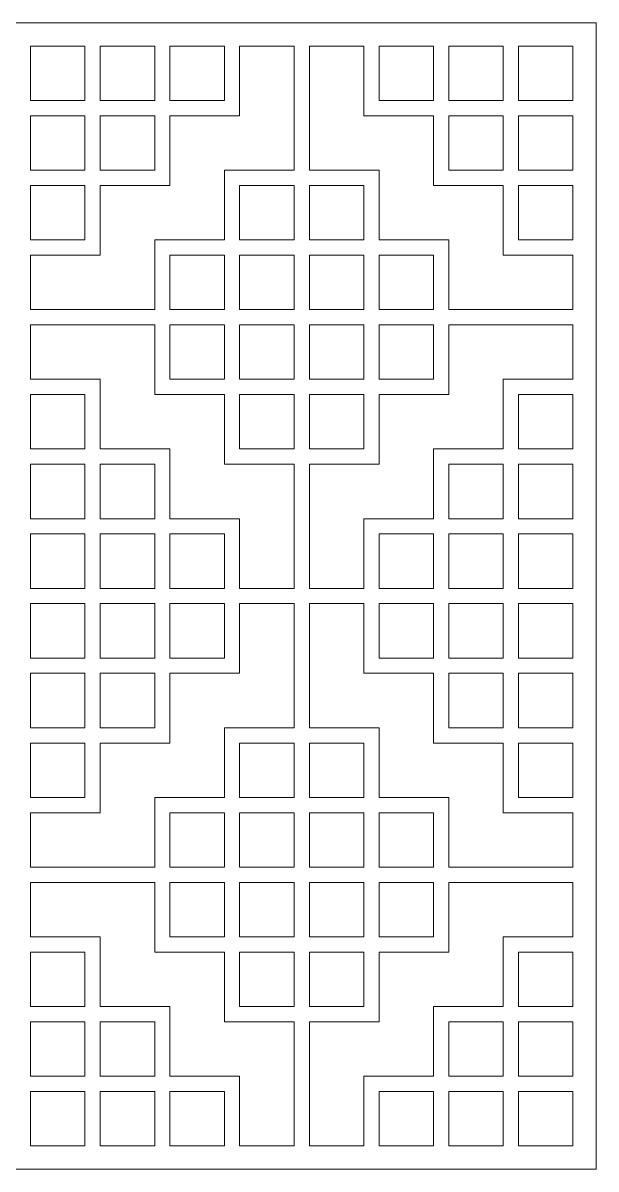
# Model space of a CAD drawing. Header units: centimetres. Extents: x -9.7 to 8.7, y -8.1 to 10.3.
# Drawn here: x -0.48 to 8.69, y -8.1 to 10.25 of the extents above; entities that cross this region are included whole.
import ezdxf

# ---------------------------------------------------------------- set-up
doc = ezdxf.new("R2010")
doc.units = ezdxf.units.CM
doc.header["$MEASUREMENT"] = 0
doc.layers.add('layer 1', color=7, linetype='Continuous')

msp = doc.modelspace()

# ---------------------------------------------------------------- linework, layer by layer
at = {"layer": 'layer 1', "color": 242, "lineweight": 9}
for points, knots in [([(-9.662, 10.25492), (-9.662, 10.25492), (8.69384, 10.25492), (8.69384, 10.25492), (8.69384, 10.25492), (8.69384, 10.25492), (8.69384, -8.10092), (8.69384, -8.10092), (8.69384, -8.10092), (8.69384, -8.10092), (-9.662, -8.10092), (-9.662, -8.10092), (-9.662, -8.10092), (-9.662, -8.10092), (-9.662, 10.25492), (-9.662, 10.25492)], [0, 0, 0, 0, 0.2, 0.2, 0.2, 0.2, 0.4, 0.4, 0.4, 0.4, 0.6, 0.6, 0.6, 0.6, 1, 1, 1, 1]), ([(2.98628, 9.88284), (2.98628, 9.88284), (2.98628, 8.76683), (2.98628, 8.76683), (2.98628, 8.76683), (2.98628, 8.76683), (1.87026, 8.76683), (1.87026, 8.76683), (1.87026, 8.76683), (1.87026, 8.76683), (1.87026, 7.65081), (1.87026, 7.65081), (1.87026, 7.65081), (1.87026, 7.65081), (0.75424, 7.65081), (0.75424, 7.65081), (0.75424, 7.65081), (0.75424, 7.65081), (0.75424, 6.53479), (0.75424, 6.53479), (0.75424, 6.53479), (0.75424, 6.53479), (-0.36178, 6.53479), (-0.36178, 6.53479), (-0.36178, 6.53479), (-0.36178, 6.53479), (-0.36178, 5.66337), (-0.36178, 5.66337), (-0.36178, 5.66337), (0.3007, 5.66337), (0.96318, 5.66337), (1.62565, 5.66337), (1.62565, 5.66337), (1.62565, 5.66337), (1.62565, 6.77939), (1.62565, 6.77939), (1.62565, 6.77939), (1.62565, 6.77939), (2.74167, 6.77939), (2.74167, 6.77939), (2.74167, 6.77939), (2.74167, 6.77939), (2.74167, 7.89542), (2.74167, 7.89542), (2.74167, 7.89542), (2.74167, 7.89542), (3.85769, 7.89542), (3.85769, 7.89542), (3.85769, 7.89542), (3.85769, 7.89542), (3.85769, 9.88284), (3.85769, 9.88284), (3.85769, 9.88284), (3.85769, 9.88284), (2.98628, 9.88284), (2.98628, 9.88284)], [0, 0, 0, 0, 0.06666667, 0.06666667, 0.06666667, 0.06666667, 0.13333333, 0.13333333, 0.13333333, 0.13333333, 0.2, 0.2, 0.2, 0.2, 0.26666667, 0.26666667, 0.26666667, 0.26666667, 0.33333333, 0.33333333, 0.33333333, 0.33333333, 0.4, 0.4, 0.4, 0.4, 0.46666667, 0.46666667, 0.46666667, 0.46666667, 0.53333333, 0.53333333, 0.53333333, 0.53333333, 0.6, 0.6, 0.6, 0.6, 0.66666667, 0.66666667, 0.66666667, 0.66666667, 0.73333333, 0.73333333, 0.73333333, 0.73333333, 0.8, 0.8, 0.8, 0.8, 0.86666667, 0.86666667, 0.86666667, 0.86666667, 1, 1, 1, 1]), ([(-0.36178, 9.01144), (-0.36178, 9.01144), (0.50964, 9.01144), (0.50964, 9.01144), (0.50964, 9.01144), (0.50964, 9.01144), (0.50964, 9.88284), (0.50964, 9.88284), (0.50964, 9.88284), (0.50964, 9.88284), (-0.36178, 9.88284), (-0.36178, 9.88284), (-0.36178, 9.88284), (-0.36178, 9.88284), (-0.36178, 9.01144), (-0.36178, 9.01144)], [0, 0, 0, 0, 0.2, 0.2, 0.2, 0.2, 0.4, 0.4, 0.4, 0.4, 0.6, 0.6, 0.6, 0.6, 1, 1, 1, 1]), ([(0.75424, 9.88284), (0.75424, 9.88284), (0.75424, 9.01144), (0.75424, 9.01144), (0.75424, 9.01144), (0.75424, 9.01144), (1.62565, 9.01144), (1.62565, 9.01144), (1.62565, 9.01144), (1.62565, 9.01144), (1.62565, 9.88284), (1.62565, 9.88284), (1.62565, 9.88284), (1.62565, 9.88284), (0.75424, 9.88284), (0.75424, 9.88284)], [0, 0, 0, 0, 0.2, 0.2, 0.2, 0.2, 0.4, 0.4, 0.4, 0.4, 0.6, 0.6, 0.6, 0.6, 1, 1, 1, 1]), ([(1.87026, 9.88284), (1.87026, 9.88284), (1.87026, 9.01144), (1.87026, 9.01144), (1.87026, 9.01144), (1.87026, 9.01144), (2.74167, 9.01144), (2.74167, 9.01144), (2.74167, 9.01144), (2.74167, 9.01144), (2.74167, 9.88284), (2.74167, 9.88284), (2.74167, 9.88284), (2.74167, 9.88284), (1.87026, 9.88284), (1.87026, 9.88284)], [0, 0, 0, 0, 0.2, 0.2, 0.2, 0.2, 0.4, 0.4, 0.4, 0.4, 0.6, 0.6, 0.6, 0.6, 1, 1, 1, 1]), ([(4.9737, 9.88284), (4.9737, 9.88284), (4.9737, 8.76683), (4.9737, 8.76683), (4.9737, 8.76683), (4.9737, 8.76683), (6.08972, 8.76683), (6.08972, 8.76683), (6.08972, 8.76683), (6.08972, 8.76683), (6.08972, 7.65081), (6.08972, 7.65081), (6.08972, 7.65081), (6.08972, 7.65081), (7.20574, 7.65081), (7.20574, 7.65081), (7.20574, 7.65081), (7.20574, 7.65081), (7.20574, 6.53479), (7.20574, 6.53479), (7.20574, 6.53479), (7.20574, 6.53479), (8.32176, 6.53479), (8.32176, 6.53479), (8.32176, 6.53479), (8.32176, 6.53479), (8.32176, 5.66337), (8.32176, 5.66337), (8.32176, 5.66337), (7.65928, 5.66337), (6.9968, 5.66337), (6.33433, 5.66337), (6.33433, 5.66337), (6.33433, 5.66337), (6.33433, 6.77939), (6.33433, 6.77939), (6.33433, 6.77939), (6.33433, 6.77939), (5.21831, 6.77939), (5.21831, 6.77939), (5.21831, 6.77939), (5.21831, 6.77939), (5.21831, 7.89542), (5.21831, 7.89542), (5.21831, 7.89542), (5.21831, 7.89542), (4.10229, 7.89542), (4.10229, 7.89542), (4.10229, 7.89542), (4.10229, 7.89542), (4.10229, 9.88284), (4.10229, 9.88284), (4.10229, 9.88284), (4.10229, 9.88284), (4.9737, 9.88284), (4.9737, 9.88284)], [0, 0, 0, 0, 0.06666667, 0.06666667, 0.06666667, 0.06666667, 0.13333333, 0.13333333, 0.13333333, 0.13333333, 0.2, 0.2, 0.2, 0.2, 0.26666667, 0.26666667, 0.26666667, 0.26666667, 0.33333333, 0.33333333, 0.33333333, 0.33333333, 0.4, 0.4, 0.4, 0.4, 0.46666667, 0.46666667, 0.46666667, 0.46666667, 0.53333333, 0.53333333, 0.53333333, 0.53333333, 0.6, 0.6, 0.6, 0.6, 0.66666667, 0.66666667, 0.66666667, 0.66666667, 0.73333333, 0.73333333, 0.73333333, 0.73333333, 0.8, 0.8, 0.8, 0.8, 0.86666667, 0.86666667, 0.86666667, 0.86666667, 1, 1, 1, 1]), ([(6.08972, 9.88284), (6.08972, 9.88284), (6.08972, 9.01144), (6.08972, 9.01144), (6.08972, 9.01144), (6.08972, 9.01144), (5.21831, 9.01144), (5.21831, 9.01144), (5.21831, 9.01144), (5.21831, 9.01144), (5.21831, 9.88284), (5.21831, 9.88284), (5.21831, 9.88284), (5.21831, 9.88284), (6.08972, 9.88284), (6.08972, 9.88284)], [0, 0, 0, 0, 0.2, 0.2, 0.2, 0.2, 0.4, 0.4, 0.4, 0.4, 0.6, 0.6, 0.6, 0.6, 1, 1, 1, 1]), ([(7.20574, 9.88284), (7.20574, 9.88284), (7.20574, 9.01144), (7.20574, 9.01144), (7.20574, 9.01144), (7.20574, 9.01144), (6.33433, 9.01144), (6.33433, 9.01144), (6.33433, 9.01144), (6.33433, 9.01144), (6.33433, 9.88284), (6.33433, 9.88284), (6.33433, 9.88284), (6.33433, 9.88284), (7.20574, 9.88284), (7.20574, 9.88284)], [0, 0, 0, 0, 0.2, 0.2, 0.2, 0.2, 0.4, 0.4, 0.4, 0.4, 0.6, 0.6, 0.6, 0.6, 1, 1, 1, 1]), ([(8.32176, 9.01144), (8.32176, 9.01144), (7.45035, 9.01144), (7.45035, 9.01144), (7.45035, 9.01144), (7.45035, 9.01144), (7.45035, 9.88284), (7.45035, 9.88284), (7.45035, 9.88284), (7.45035, 9.88284), (8.32176, 9.88284), (8.32176, 9.88284), (8.32176, 9.88284), (8.32176, 9.88284), (8.32176, 9.01144), (8.32176, 9.01144)], [0, 0, 0, 0, 0.2, 0.2, 0.2, 0.2, 0.4, 0.4, 0.4, 0.4, 0.6, 0.6, 0.6, 0.6, 1, 1, 1, 1]), ([(-0.36178, 7.89542), (-0.36178, 7.89542), (0.50964, 7.89542), (0.50964, 7.89542), (0.50964, 7.89542), (0.50964, 7.89542), (0.50964, 8.76683), (0.50964, 8.76683), (0.50964, 8.76683), (0.50964, 8.76683), (-0.36178, 8.76683), (-0.36178, 8.76683), (-0.36178, 8.76683), (-0.36178, 8.76683), (-0.36178, 7.89542), (-0.36178, 7.89542)], [0, 0, 0, 0, 0.2, 0.2, 0.2, 0.2, 0.4, 0.4, 0.4, 0.4, 0.6, 0.6, 0.6, 0.6, 1, 1, 1, 1]), ([(0.75424, 8.76683), (0.75424, 8.76683), (0.75424, 7.89542), (0.75424, 7.89542), (0.75424, 7.89542), (0.75424, 7.89542), (1.62565, 7.89542), (1.62565, 7.89542), (1.62565, 7.89542), (1.62565, 7.89542), (1.62565, 8.76683), (1.62565, 8.76683), (1.62565, 8.76683), (1.62565, 8.76683), (0.75424, 8.76683), (0.75424, 8.76683)], [0, 0, 0, 0, 0.2, 0.2, 0.2, 0.2, 0.4, 0.4, 0.4, 0.4, 0.6, 0.6, 0.6, 0.6, 1, 1, 1, 1]), ([(7.20574, 8.76683), (7.20574, 8.76683), (7.20574, 7.89542), (7.20574, 7.89542), (7.20574, 7.89542), (7.20574, 7.89542), (6.33433, 7.89542), (6.33433, 7.89542), (6.33433, 7.89542), (6.33433, 7.89542), (6.33433, 8.76683), (6.33433, 8.76683), (6.33433, 8.76683), (6.33433, 8.76683), (7.20574, 8.76683), (7.20574, 8.76683)], [0, 0, 0, 0, 0.2, 0.2, 0.2, 0.2, 0.4, 0.4, 0.4, 0.4, 0.6, 0.6, 0.6, 0.6, 1, 1, 1, 1]), ([(8.32176, 7.89542), (8.32176, 7.89542), (7.45035, 7.89542), (7.45035, 7.89542), (7.45035, 7.89542), (7.45035, 7.89542), (7.45035, 8.76683), (7.45035, 8.76683), (7.45035, 8.76683), (7.45035, 8.76683), (8.32176, 8.76683), (8.32176, 8.76683), (8.32176, 8.76683), (8.32176, 8.76683), (8.32176, 7.89542), (8.32176, 7.89542)], [0, 0, 0, 0, 0.2, 0.2, 0.2, 0.2, 0.4, 0.4, 0.4, 0.4, 0.6, 0.6, 0.6, 0.6, 1, 1, 1, 1]), ([(-0.36178, 6.77939), (-0.36178, 6.77939), (0.50964, 6.77939), (0.50964, 6.77939), (0.50964, 6.77939), (0.50964, 6.77939), (0.50964, 7.65081), (0.50964, 7.65081), (0.50964, 7.65081), (0.50964, 7.65081), (-0.36178, 7.65081), (-0.36178, 7.65081), (-0.36178, 7.65081), (-0.36178, 7.65081), (-0.36178, 6.77939), (-0.36178, 6.77939)], [0, 0, 0, 0, 0.2, 0.2, 0.2, 0.2, 0.4, 0.4, 0.4, 0.4, 0.6, 0.6, 0.6, 0.6, 1, 1, 1, 1]), ([(2.98628, 7.65081), (2.98628, 7.65081), (2.98628, 6.77939), (2.98628, 6.77939), (2.98628, 6.77939), (2.98628, 6.77939), (3.85769, 6.77939), (3.85769, 6.77939), (3.85769, 6.77939), (3.85769, 6.77939), (3.85769, 7.65081), (3.85769, 7.65081), (3.85769, 7.65081), (3.85769, 7.65081), (2.98628, 7.65081), (2.98628, 7.65081)], [0, 0, 0, 0, 0.2, 0.2, 0.2, 0.2, 0.4, 0.4, 0.4, 0.4, 0.6, 0.6, 0.6, 0.6, 1, 1, 1, 1]), ([(4.9737, 7.65081), (4.9737, 7.65081), (4.9737, 6.77939), (4.9737, 6.77939), (4.9737, 6.77939), (4.9737, 6.77939), (4.10229, 6.77939), (4.10229, 6.77939), (4.10229, 6.77939), (4.10229, 6.77939), (4.10229, 7.65081), (4.10229, 7.65081), (4.10229, 7.65081), (4.10229, 7.65081), (4.9737, 7.65081), (4.9737, 7.65081)], [0, 0, 0, 0, 0.2, 0.2, 0.2, 0.2, 0.4, 0.4, 0.4, 0.4, 0.6, 0.6, 0.6, 0.6, 1, 1, 1, 1]), ([(8.32176, 6.77939), (8.32176, 6.77939), (7.45035, 6.77939), (7.45035, 6.77939), (7.45035, 6.77939), (7.45035, 6.77939), (7.45035, 7.65081), (7.45035, 7.65081), (7.45035, 7.65081), (7.45035, 7.65081), (8.32176, 7.65081), (8.32176, 7.65081), (8.32176, 7.65081), (8.32176, 7.65081), (8.32176, 6.77939), (8.32176, 6.77939)], [0, 0, 0, 0, 0.2, 0.2, 0.2, 0.2, 0.4, 0.4, 0.4, 0.4, 0.6, 0.6, 0.6, 0.6, 1, 1, 1, 1]), ([(1.87026, 6.53479), (1.87026, 6.53479), (1.87026, 5.66337), (1.87026, 5.66337), (1.87026, 5.66337), (1.87026, 5.66337), (2.74167, 5.66337), (2.74167, 5.66337), (2.74167, 5.66337), (2.74167, 5.66337), (2.74167, 6.53479), (2.74167, 6.53479), (2.74167, 6.53479), (2.74167, 6.53479), (1.87026, 6.53479), (1.87026, 6.53479)], [0, 0, 0, 0, 0.2, 0.2, 0.2, 0.2, 0.4, 0.4, 0.4, 0.4, 0.6, 0.6, 0.6, 0.6, 1, 1, 1, 1]), ([(2.98628, 6.53479), (2.98628, 6.53479), (2.98628, 5.66337), (2.98628, 5.66337), (2.98628, 5.66337), (2.98628, 5.66337), (3.85769, 5.66337), (3.85769, 5.66337), (3.85769, 5.66337), (3.85769, 5.66337), (3.85769, 6.53479), (3.85769, 6.53479), (3.85769, 6.53479), (3.85769, 6.53479), (2.98628, 6.53479), (2.98628, 6.53479)], [0, 0, 0, 0, 0.2, 0.2, 0.2, 0.2, 0.4, 0.4, 0.4, 0.4, 0.6, 0.6, 0.6, 0.6, 1, 1, 1, 1]), ([(4.9737, 6.53479), (4.9737, 6.53479), (4.9737, 5.66337), (4.9737, 5.66337), (4.9737, 5.66337), (4.9737, 5.66337), (4.10229, 5.66337), (4.10229, 5.66337), (4.10229, 5.66337), (4.10229, 5.66337), (4.10229, 6.53479), (4.10229, 6.53479), (4.10229, 6.53479), (4.10229, 6.53479), (4.9737, 6.53479), (4.9737, 6.53479)], [0, 0, 0, 0, 0.2, 0.2, 0.2, 0.2, 0.4, 0.4, 0.4, 0.4, 0.6, 0.6, 0.6, 0.6, 1, 1, 1, 1]), ([(6.08972, 6.53479), (6.08972, 6.53479), (6.08972, 5.66337), (6.08972, 5.66337), (6.08972, 5.66337), (6.08972, 5.66337), (5.21831, 5.66337), (5.21831, 5.66337), (5.21831, 5.66337), (5.21831, 5.66337), (5.21831, 6.53479), (5.21831, 6.53479), (5.21831, 6.53479), (5.21831, 6.53479), (6.08972, 6.53479), (6.08972, 6.53479)], [0, 0, 0, 0, 0.2, 0.2, 0.2, 0.2, 0.4, 0.4, 0.4, 0.4, 0.6, 0.6, 0.6, 0.6, 1, 1, 1, 1]), ([(2.98628, 1.1993), (2.98628, 1.1993), (2.98628, 2.31531), (2.98628, 2.31531), (2.98628, 2.31531), (2.98628, 2.31531), (1.87026, 2.31531), (1.87026, 2.31531), (1.87026, 2.31531), (1.87026, 2.31531), (1.87026, 3.43134), (1.87026, 3.43134), (1.87026, 3.43134), (1.87026, 3.43134), (0.75424, 3.43134), (0.75424, 3.43134), (0.75424, 3.43134), (0.75424, 3.43134), (0.75424, 4.54736), (0.75424, 4.54736), (0.75424, 4.54736), (0.75424, 4.54736), (-0.36178, 4.54736), (-0.36178, 4.54736), (-0.36178, 4.54736), (-0.36178, 4.54736), (-0.36178, 5.41877), (-0.36178, 5.41877), (-0.36178, 5.41877), (0.3007, 5.41877), (0.96318, 5.41877), (1.62565, 5.41877), (1.62565, 5.41877), (1.62565, 5.41877), (1.62565, 4.30275), (1.62565, 4.30275), (1.62565, 4.30275), (1.62565, 4.30275), (2.74167, 4.30275), (2.74167, 4.30275), (2.74167, 4.30275), (2.74167, 4.30275), (2.74167, 3.18673), (2.74167, 3.18673), (2.74167, 3.18673), (2.74167, 3.18673), (3.85769, 3.18673), (3.85769, 3.18673), (3.85769, 3.18673), (3.85769, 3.18673), (3.85769, 1.1993), (3.85769, 1.1993), (3.85769, 1.1993), (3.85769, 1.1993), (2.98628, 1.1993), (2.98628, 1.1993)], [0, 0, 0, 0, 0.06666667, 0.06666667, 0.06666667, 0.06666667, 0.13333333, 0.13333333, 0.13333333, 0.13333333, 0.2, 0.2, 0.2, 0.2, 0.26666667, 0.26666667, 0.26666667, 0.26666667, 0.33333333, 0.33333333, 0.33333333, 0.33333333, 0.4, 0.4, 0.4, 0.4, 0.46666667, 0.46666667, 0.46666667, 0.46666667, 0.53333333, 0.53333333, 0.53333333, 0.53333333, 0.6, 0.6, 0.6, 0.6, 0.66666667, 0.66666667, 0.66666667, 0.66666667, 0.73333333, 0.73333333, 0.73333333, 0.73333333, 0.8, 0.8, 0.8, 0.8, 0.86666667, 0.86666667, 0.86666667, 0.86666667, 1, 1, 1, 1]), ([(1.87026, 4.54736), (1.87026, 4.54736), (1.87026, 5.41877), (1.87026, 5.41877), (1.87026, 5.41877), (1.87026, 5.41877), (2.74167, 5.41877), (2.74167, 5.41877), (2.74167, 5.41877), (2.74167, 5.41877), (2.74167, 4.54736), (2.74167, 4.54736), (2.74167, 4.54736), (2.74167, 4.54736), (1.87026, 4.54736), (1.87026, 4.54736)], [0, 0, 0, 0, 0.2, 0.2, 0.2, 0.2, 0.4, 0.4, 0.4, 0.4, 0.6, 0.6, 0.6, 0.6, 1, 1, 1, 1]), ([(2.98628, 4.54736), (2.98628, 4.54736), (2.98628, 5.41877), (2.98628, 5.41877), (2.98628, 5.41877), (2.98628, 5.41877), (3.85769, 5.41877), (3.85769, 5.41877), (3.85769, 5.41877), (3.85769, 5.41877), (3.85769, 4.54736), (3.85769, 4.54736), (3.85769, 4.54736), (3.85769, 4.54736), (2.98628, 4.54736), (2.98628, 4.54736)], [0, 0, 0, 0, 0.2, 0.2, 0.2, 0.2, 0.4, 0.4, 0.4, 0.4, 0.6, 0.6, 0.6, 0.6, 1, 1, 1, 1]), ([(4.9737, 1.1993), (4.9737, 1.1993), (4.9737, 2.31531), (4.9737, 2.31531), (4.9737, 2.31531), (4.9737, 2.31531), (6.08972, 2.31531), (6.08972, 2.31531), (6.08972, 2.31531), (6.08972, 2.31531), (6.08972, 3.43134), (6.08972, 3.43134), (6.08972, 3.43134), (6.08972, 3.43134), (7.20574, 3.43134), (7.20574, 3.43134), (7.20574, 3.43134), (7.20574, 3.43134), (7.20574, 4.54736), (7.20574, 4.54736), (7.20574, 4.54736), (7.20574, 4.54736), (8.32176, 4.54736), (8.32176, 4.54736), (8.32176, 4.54736), (8.32176, 4.54736), (8.32176, 5.41877), (8.32176, 5.41877), (8.32176, 5.41877), (7.65928, 5.41877), (6.9968, 5.41877), (6.33433, 5.41877), (6.33433, 5.41877), (6.33433, 5.41877), (6.33433, 4.30275), (6.33433, 4.30275), (6.33433, 4.30275), (6.33433, 4.30275), (5.21831, 4.30275), (5.21831, 4.30275), (5.21831, 4.30275), (5.21831, 4.30275), (5.21831, 3.18673), (5.21831, 3.18673), (5.21831, 3.18673), (5.21831, 3.18673), (4.10229, 3.18673), (4.10229, 3.18673), (4.10229, 3.18673), (4.10229, 3.18673), (4.10229, 1.1993), (4.10229, 1.1993), (4.10229, 1.1993), (4.10229, 1.1993), (4.9737, 1.1993), (4.9737, 1.1993)], [0, 0, 0, 0, 0.06666667, 0.06666667, 0.06666667, 0.06666667, 0.13333333, 0.13333333, 0.13333333, 0.13333333, 0.2, 0.2, 0.2, 0.2, 0.26666667, 0.26666667, 0.26666667, 0.26666667, 0.33333333, 0.33333333, 0.33333333, 0.33333333, 0.4, 0.4, 0.4, 0.4, 0.46666667, 0.46666667, 0.46666667, 0.46666667, 0.53333333, 0.53333333, 0.53333333, 0.53333333, 0.6, 0.6, 0.6, 0.6, 0.66666667, 0.66666667, 0.66666667, 0.66666667, 0.73333333, 0.73333333, 0.73333333, 0.73333333, 0.8, 0.8, 0.8, 0.8, 0.86666667, 0.86666667, 0.86666667, 0.86666667, 1, 1, 1, 1]), ([(4.9737, 4.54736), (4.9737, 4.54736), (4.9737, 5.41877), (4.9737, 5.41877), (4.9737, 5.41877), (4.9737, 5.41877), (4.10229, 5.41877), (4.10229, 5.41877), (4.10229, 5.41877), (4.10229, 5.41877), (4.10229, 4.54736), (4.10229, 4.54736), (4.10229, 4.54736), (4.10229, 4.54736), (4.9737, 4.54736), (4.9737, 4.54736)], [0, 0, 0, 0, 0.2, 0.2, 0.2, 0.2, 0.4, 0.4, 0.4, 0.4, 0.6, 0.6, 0.6, 0.6, 1, 1, 1, 1]), ([(6.08972, 4.54736), (6.08972, 4.54736), (6.08972, 5.41877), (6.08972, 5.41877), (6.08972, 5.41877), (6.08972, 5.41877), (5.21831, 5.41877), (5.21831, 5.41877), (5.21831, 5.41877), (5.21831, 5.41877), (5.21831, 4.54736), (5.21831, 4.54736), (5.21831, 4.54736), (5.21831, 4.54736), (6.08972, 4.54736), (6.08972, 4.54736)], [0, 0, 0, 0, 0.2, 0.2, 0.2, 0.2, 0.4, 0.4, 0.4, 0.4, 0.6, 0.6, 0.6, 0.6, 1, 1, 1, 1]), ([(-0.36178, 4.30275), (-0.36178, 4.30275), (0.50964, 4.30275), (0.50964, 4.30275), (0.50964, 4.30275), (0.50964, 4.30275), (0.50964, 3.43134), (0.50964, 3.43134), (0.50964, 3.43134), (0.50964, 3.43134), (-0.36178, 3.43134), (-0.36178, 3.43134), (-0.36178, 3.43134), (-0.36178, 3.43134), (-0.36178, 4.30275), (-0.36178, 4.30275)], [0, 0, 0, 0, 0.2, 0.2, 0.2, 0.2, 0.4, 0.4, 0.4, 0.4, 0.6, 0.6, 0.6, 0.6, 1, 1, 1, 1]), ([(2.98628, 3.43134), (2.98628, 3.43134), (2.98628, 4.30275), (2.98628, 4.30275), (2.98628, 4.30275), (2.98628, 4.30275), (3.85769, 4.30275), (3.85769, 4.30275), (3.85769, 4.30275), (3.85769, 4.30275), (3.85769, 3.43134), (3.85769, 3.43134), (3.85769, 3.43134), (3.85769, 3.43134), (2.98628, 3.43134), (2.98628, 3.43134)], [0, 0, 0, 0, 0.2, 0.2, 0.2, 0.2, 0.4, 0.4, 0.4, 0.4, 0.6, 0.6, 0.6, 0.6, 1, 1, 1, 1]), ([(4.9737, 3.43134), (4.9737, 3.43134), (4.9737, 4.30275), (4.9737, 4.30275), (4.9737, 4.30275), (4.9737, 4.30275), (4.10229, 4.30275), (4.10229, 4.30275), (4.10229, 4.30275), (4.10229, 4.30275), (4.10229, 3.43134), (4.10229, 3.43134), (4.10229, 3.43134), (4.10229, 3.43134), (4.9737, 3.43134), (4.9737, 3.43134)], [0, 0, 0, 0, 0.2, 0.2, 0.2, 0.2, 0.4, 0.4, 0.4, 0.4, 0.6, 0.6, 0.6, 0.6, 1, 1, 1, 1]), ([(8.32176, 4.30275), (8.32176, 4.30275), (7.45035, 4.30275), (7.45035, 4.30275), (7.45035, 4.30275), (7.45035, 4.30275), (7.45035, 3.43134), (7.45035, 3.43134), (7.45035, 3.43134), (7.45035, 3.43134), (8.32176, 3.43134), (8.32176, 3.43134), (8.32176, 3.43134), (8.32176, 3.43134), (8.32176, 4.30275), (8.32176, 4.30275)], [0, 0, 0, 0, 0.2, 0.2, 0.2, 0.2, 0.4, 0.4, 0.4, 0.4, 0.6, 0.6, 0.6, 0.6, 1, 1, 1, 1]), ([(-0.36178, 3.18673), (-0.36178, 3.18673), (0.50964, 3.18673), (0.50964, 3.18673), (0.50964, 3.18673), (0.50964, 3.18673), (0.50964, 2.31531), (0.50964, 2.31531), (0.50964, 2.31531), (0.50964, 2.31531), (-0.36178, 2.31531), (-0.36178, 2.31531), (-0.36178, 2.31531), (-0.36178, 2.31531), (-0.36178, 3.18673), (-0.36178, 3.18673)], [0, 0, 0, 0, 0.2, 0.2, 0.2, 0.2, 0.4, 0.4, 0.4, 0.4, 0.6, 0.6, 0.6, 0.6, 1, 1, 1, 1]), ([(0.75424, 2.31531), (0.75424, 2.31531), (0.75424, 3.18673), (0.75424, 3.18673), (0.75424, 3.18673), (0.75424, 3.18673), (1.62565, 3.18673), (1.62565, 3.18673), (1.62565, 3.18673), (1.62565, 3.18673), (1.62565, 2.31531), (1.62565, 2.31531), (1.62565, 2.31531), (1.62565, 2.31531), (0.75424, 2.31531), (0.75424, 2.31531)], [0, 0, 0, 0, 0.2, 0.2, 0.2, 0.2, 0.4, 0.4, 0.4, 0.4, 0.6, 0.6, 0.6, 0.6, 1, 1, 1, 1]), ([(7.20574, 2.31531), (7.20574, 2.31531), (7.20574, 3.18673), (7.20574, 3.18673), (7.20574, 3.18673), (7.20574, 3.18673), (6.33433, 3.18673), (6.33433, 3.18673), (6.33433, 3.18673), (6.33433, 3.18673), (6.33433, 2.31531), (6.33433, 2.31531), (6.33433, 2.31531), (6.33433, 2.31531), (7.20574, 2.31531), (7.20574, 2.31531)], [0, 0, 0, 0, 0.2, 0.2, 0.2, 0.2, 0.4, 0.4, 0.4, 0.4, 0.6, 0.6, 0.6, 0.6, 1, 1, 1, 1]), ([(8.32176, 3.18673), (8.32176, 3.18673), (7.45035, 3.18673), (7.45035, 3.18673), (7.45035, 3.18673), (7.45035, 3.18673), (7.45035, 2.31531), (7.45035, 2.31531), (7.45035, 2.31531), (7.45035, 2.31531), (8.32176, 2.31531), (8.32176, 2.31531), (8.32176, 2.31531), (8.32176, 2.31531), (8.32176, 3.18673), (8.32176, 3.18673)], [0, 0, 0, 0, 0.2, 0.2, 0.2, 0.2, 0.4, 0.4, 0.4, 0.4, 0.6, 0.6, 0.6, 0.6, 1, 1, 1, 1]), ([(-0.36178, 2.0707), (-0.36178, 2.0707), (0.50964, 2.0707), (0.50964, 2.0707), (0.50964, 2.0707), (0.50964, 2.0707), (0.50964, 1.1993), (0.50964, 1.1993), (0.50964, 1.1993), (0.50964, 1.1993), (-0.36178, 1.1993), (-0.36178, 1.1993), (-0.36178, 1.1993), (-0.36178, 1.1993), (-0.36178, 2.0707), (-0.36178, 2.0707)], [0, 0, 0, 0, 0.2, 0.2, 0.2, 0.2, 0.4, 0.4, 0.4, 0.4, 0.6, 0.6, 0.6, 0.6, 1, 1, 1, 1]), ([(0.75424, 1.1993), (0.75424, 1.1993), (0.75424, 2.0707), (0.75424, 2.0707), (0.75424, 2.0707), (0.75424, 2.0707), (1.62565, 2.0707), (1.62565, 2.0707), (1.62565, 2.0707), (1.62565, 2.0707), (1.62565, 1.1993), (1.62565, 1.1993), (1.62565, 1.1993), (1.62565, 1.1993), (0.75424, 1.1993), (0.75424, 1.1993)], [0, 0, 0, 0, 0.2, 0.2, 0.2, 0.2, 0.4, 0.4, 0.4, 0.4, 0.6, 0.6, 0.6, 0.6, 1, 1, 1, 1]), ([(1.87026, 1.1993), (1.87026, 1.1993), (1.87026, 2.0707), (1.87026, 2.0707), (1.87026, 2.0707), (1.87026, 2.0707), (2.74167, 2.0707), (2.74167, 2.0707), (2.74167, 2.0707), (2.74167, 2.0707), (2.74167, 1.1993), (2.74167, 1.1993), (2.74167, 1.1993), (2.74167, 1.1993), (1.87026, 1.1993), (1.87026, 1.1993)], [0, 0, 0, 0, 0.2, 0.2, 0.2, 0.2, 0.4, 0.4, 0.4, 0.4, 0.6, 0.6, 0.6, 0.6, 1, 1, 1, 1]), ([(6.08972, 1.1993), (6.08972, 1.1993), (6.08972, 2.0707), (6.08972, 2.0707), (6.08972, 2.0707), (6.08972, 2.0707), (5.21831, 2.0707), (5.21831, 2.0707), (5.21831, 2.0707), (5.21831, 2.0707), (5.21831, 1.1993), (5.21831, 1.1993), (5.21831, 1.1993), (5.21831, 1.1993), (6.08972, 1.1993), (6.08972, 1.1993)], [0, 0, 0, 0, 0.2, 0.2, 0.2, 0.2, 0.4, 0.4, 0.4, 0.4, 0.6, 0.6, 0.6, 0.6, 1, 1, 1, 1]), ([(7.20574, 1.1993), (7.20574, 1.1993), (7.20574, 2.0707), (7.20574, 2.0707), (7.20574, 2.0707), (7.20574, 2.0707), (6.33433, 2.0707), (6.33433, 2.0707), (6.33433, 2.0707), (6.33433, 2.0707), (6.33433, 1.1993), (6.33433, 1.1993), (6.33433, 1.1993), (6.33433, 1.1993), (7.20574, 1.1993), (7.20574, 1.1993)], [0, 0, 0, 0, 0.2, 0.2, 0.2, 0.2, 0.4, 0.4, 0.4, 0.4, 0.6, 0.6, 0.6, 0.6, 1, 1, 1, 1]), ([(8.32176, 2.0707), (8.32176, 2.0707), (7.45035, 2.0707), (7.45035, 2.0707), (7.45035, 2.0707), (7.45035, 2.0707), (7.45035, 1.1993), (7.45035, 1.1993), (7.45035, 1.1993), (7.45035, 1.1993), (8.32176, 1.1993), (8.32176, 1.1993), (8.32176, 1.1993), (8.32176, 1.1993), (8.32176, 2.0707), (8.32176, 2.0707)], [0, 0, 0, 0, 0.2, 0.2, 0.2, 0.2, 0.4, 0.4, 0.4, 0.4, 0.6, 0.6, 0.6, 0.6, 1, 1, 1, 1]), ([(2.98628, 0.9547), (2.98628, 0.9547), (2.98628, -0.16132), (2.98628, -0.16132), (2.98628, -0.16132), (2.98628, -0.16132), (1.87026, -0.16132), (1.87026, -0.16132), (1.87026, -0.16132), (1.87026, -0.16132), (1.87026, -1.27734), (1.87026, -1.27734), (1.87026, -1.27734), (1.87026, -1.27734), (0.75424, -1.27734), (0.75424, -1.27734), (0.75424, -1.27734), (0.75424, -1.27734), (0.75424, -2.39336), (0.75424, -2.39336), (0.75424, -2.39336), (0.75424, -2.39336), (-0.36178, -2.39336), (-0.36178, -2.39336), (-0.36178, -2.39336), (-0.36178, -2.39336), (-0.36178, -3.26477), (-0.36178, -3.26477), (-0.36178, -3.26477), (0.3007, -3.26477), (0.96318, -3.26477), (1.62565, -3.26477), (1.62565, -3.26477), (1.62565, -3.26477), (1.62565, -2.14875), (1.62565, -2.14875), (1.62565, -2.14875), (1.62565, -2.14875), (2.74167, -2.14875), (2.74167, -2.14875), (2.74167, -2.14875), (2.74167, -2.14875), (2.74167, -1.03273), (2.74167, -1.03273), (2.74167, -1.03273), (2.74167, -1.03273), (3.85769, -1.03273), (3.85769, -1.03273), (3.85769, -1.03273), (3.85769, -1.03273), (3.85769, 0.9547), (3.85769, 0.9547), (3.85769, 0.9547), (3.85769, 0.9547), (2.98628, 0.9547), (2.98628, 0.9547)], [0, 0, 0, 0, 0.06666667, 0.06666667, 0.06666667, 0.06666667, 0.13333333, 0.13333333, 0.13333333, 0.13333333, 0.2, 0.2, 0.2, 0.2, 0.26666667, 0.26666667, 0.26666667, 0.26666667, 0.33333333, 0.33333333, 0.33333333, 0.33333333, 0.4, 0.4, 0.4, 0.4, 0.46666667, 0.46666667, 0.46666667, 0.46666667, 0.53333333, 0.53333333, 0.53333333, 0.53333333, 0.6, 0.6, 0.6, 0.6, 0.66666667, 0.66666667, 0.66666667, 0.66666667, 0.73333333, 0.73333333, 0.73333333, 0.73333333, 0.8, 0.8, 0.8, 0.8, 0.86666667, 0.86666667, 0.86666667, 0.86666667, 1, 1, 1, 1]), ([(-0.36178, 0.0833), (-0.36178, 0.0833), (0.50964, 0.0833), (0.50964, 0.0833), (0.50964, 0.0833), (0.50964, 0.0833), (0.50964, 0.9547), (0.50964, 0.9547), (0.50964, 0.9547), (0.50964, 0.9547), (-0.36178, 0.9547), (-0.36178, 0.9547), (-0.36178, 0.9547), (-0.36178, 0.9547), (-0.36178, 0.0833), (-0.36178, 0.0833)], [0, 0, 0, 0, 0.2, 0.2, 0.2, 0.2, 0.4, 0.4, 0.4, 0.4, 0.6, 0.6, 0.6, 0.6, 1, 1, 1, 1]), ([(0.75424, 0.9547), (0.75424, 0.9547), (0.75424, 0.0833), (0.75424, 0.0833), (0.75424, 0.0833), (0.75424, 0.0833), (1.62565, 0.0833), (1.62565, 0.0833), (1.62565, 0.0833), (1.62565, 0.0833), (1.62565, 0.9547), (1.62565, 0.9547), (1.62565, 0.9547), (1.62565, 0.9547), (0.75424, 0.9547), (0.75424, 0.9547)], [0, 0, 0, 0, 0.2, 0.2, 0.2, 0.2, 0.4, 0.4, 0.4, 0.4, 0.6, 0.6, 0.6, 0.6, 1, 1, 1, 1]), ([(1.87026, 0.9547), (1.87026, 0.9547), (1.87026, 0.0833), (1.87026, 0.0833), (1.87026, 0.0833), (1.87026, 0.0833), (2.74167, 0.0833), (2.74167, 0.0833), (2.74167, 0.0833), (2.74167, 0.0833), (2.74167, 0.9547), (2.74167, 0.9547), (2.74167, 0.9547), (2.74167, 0.9547), (1.87026, 0.9547), (1.87026, 0.9547)], [0, 0, 0, 0, 0.2, 0.2, 0.2, 0.2, 0.4, 0.4, 0.4, 0.4, 0.6, 0.6, 0.6, 0.6, 1, 1, 1, 1]), ([(4.9737, 0.9547), (4.9737, 0.9547), (4.9737, -0.16132), (4.9737, -0.16132), (4.9737, -0.16132), (4.9737, -0.16132), (6.08972, -0.16132), (6.08972, -0.16132), (6.08972, -0.16132), (6.08972, -0.16132), (6.08972, -1.27734), (6.08972, -1.27734), (6.08972, -1.27734), (6.08972, -1.27734), (7.20574, -1.27734), (7.20574, -1.27734), (7.20574, -1.27734), (7.20574, -1.27734), (7.20574, -2.39336), (7.20574, -2.39336), (7.20574, -2.39336), (7.20574, -2.39336), (8.32176, -2.39336), (8.32176, -2.39336), (8.32176, -2.39336), (8.32176, -2.39336), (8.32176, -3.26477), (8.32176, -3.26477), (8.32176, -3.26477), (7.65928, -3.26477), (6.9968, -3.26477), (6.33433, -3.26477), (6.33433, -3.26477), (6.33433, -3.26477), (6.33433, -2.14875), (6.33433, -2.14875), (6.33433, -2.14875), (6.33433, -2.14875), (5.21831, -2.14875), (5.21831, -2.14875), (5.21831, -2.14875), (5.21831, -2.14875), (5.21831, -1.03273), (5.21831, -1.03273), (5.21831, -1.03273), (5.21831, -1.03273), (4.10229, -1.03273), (4.10229, -1.03273), (4.10229, -1.03273), (4.10229, -1.03273), (4.10229, 0.9547), (4.10229, 0.9547), (4.10229, 0.9547), (4.10229, 0.9547), (4.9737, 0.9547), (4.9737, 0.9547)], [0, 0, 0, 0, 0.06666667, 0.06666667, 0.06666667, 0.06666667, 0.13333333, 0.13333333, 0.13333333, 0.13333333, 0.2, 0.2, 0.2, 0.2, 0.26666667, 0.26666667, 0.26666667, 0.26666667, 0.33333333, 0.33333333, 0.33333333, 0.33333333, 0.4, 0.4, 0.4, 0.4, 0.46666667, 0.46666667, 0.46666667, 0.46666667, 0.53333333, 0.53333333, 0.53333333, 0.53333333, 0.6, 0.6, 0.6, 0.6, 0.66666667, 0.66666667, 0.66666667, 0.66666667, 0.73333333, 0.73333333, 0.73333333, 0.73333333, 0.8, 0.8, 0.8, 0.8, 0.86666667, 0.86666667, 0.86666667, 0.86666667, 1, 1, 1, 1]), ([(6.08972, 0.9547), (6.08972, 0.9547), (6.08972, 0.0833), (6.08972, 0.0833), (6.08972, 0.0833), (6.08972, 0.0833), (5.21831, 0.0833), (5.21831, 0.0833), (5.21831, 0.0833), (5.21831, 0.0833), (5.21831, 0.9547), (5.21831, 0.9547), (5.21831, 0.9547), (5.21831, 0.9547), (6.08972, 0.9547), (6.08972, 0.9547)], [0, 0, 0, 0, 0.2, 0.2, 0.2, 0.2, 0.4, 0.4, 0.4, 0.4, 0.6, 0.6, 0.6, 0.6, 1, 1, 1, 1]), ([(7.20574, 0.9547), (7.20574, 0.9547), (7.20574, 0.0833), (7.20574, 0.0833), (7.20574, 0.0833), (7.20574, 0.0833), (6.33433, 0.0833), (6.33433, 0.0833), (6.33433, 0.0833), (6.33433, 0.0833), (6.33433, 0.9547), (6.33433, 0.9547), (6.33433, 0.9547), (6.33433, 0.9547), (7.20574, 0.9547), (7.20574, 0.9547)], [0, 0, 0, 0, 0.2, 0.2, 0.2, 0.2, 0.4, 0.4, 0.4, 0.4, 0.6, 0.6, 0.6, 0.6, 1, 1, 1, 1]), ([(8.32176, 0.0833), (8.32176, 0.0833), (7.45035, 0.0833), (7.45035, 0.0833), (7.45035, 0.0833), (7.45035, 0.0833), (7.45035, 0.9547), (7.45035, 0.9547), (7.45035, 0.9547), (7.45035, 0.9547), (8.32176, 0.9547), (8.32176, 0.9547), (8.32176, 0.9547), (8.32176, 0.9547), (8.32176, 0.0833), (8.32176, 0.0833)], [0, 0, 0, 0, 0.2, 0.2, 0.2, 0.2, 0.4, 0.4, 0.4, 0.4, 0.6, 0.6, 0.6, 0.6, 1, 1, 1, 1]), ([(-0.36178, -1.03273), (-0.36178, -1.03273), (0.50964, -1.03273), (0.50964, -1.03273), (0.50964, -1.03273), (0.50964, -1.03273), (0.50964, -0.16132), (0.50964, -0.16132), (0.50964, -0.16132), (0.50964, -0.16132), (-0.36178, -0.16132), (-0.36178, -0.16132), (-0.36178, -0.16132), (-0.36178, -0.16132), (-0.36178, -1.03273), (-0.36178, -1.03273)], [0, 0, 0, 0, 0.2, 0.2, 0.2, 0.2, 0.4, 0.4, 0.4, 0.4, 0.6, 0.6, 0.6, 0.6, 1, 1, 1, 1]), ([(0.75424, -0.16132), (0.75424, -0.16132), (0.75424, -1.03273), (0.75424, -1.03273), (0.75424, -1.03273), (0.75424, -1.03273), (1.62565, -1.03273), (1.62565, -1.03273), (1.62565, -1.03273), (1.62565, -1.03273), (1.62565, -0.16132), (1.62565, -0.16132), (1.62565, -0.16132), (1.62565, -0.16132), (0.75424, -0.16132), (0.75424, -0.16132)], [0, 0, 0, 0, 0.2, 0.2, 0.2, 0.2, 0.4, 0.4, 0.4, 0.4, 0.6, 0.6, 0.6, 0.6, 1, 1, 1, 1]), ([(7.20574, -0.16132), (7.20574, -0.16132), (7.20574, -1.03273), (7.20574, -1.03273), (7.20574, -1.03273), (7.20574, -1.03273), (6.33433, -1.03273), (6.33433, -1.03273), (6.33433, -1.03273), (6.33433, -1.03273), (6.33433, -0.16132), (6.33433, -0.16132), (6.33433, -0.16132), (6.33433, -0.16132), (7.20574, -0.16132), (7.20574, -0.16132)], [0, 0, 0, 0, 0.2, 0.2, 0.2, 0.2, 0.4, 0.4, 0.4, 0.4, 0.6, 0.6, 0.6, 0.6, 1, 1, 1, 1]), ([(8.32176, -1.03273), (8.32176, -1.03273), (7.45035, -1.03273), (7.45035, -1.03273), (7.45035, -1.03273), (7.45035, -1.03273), (7.45035, -0.16132), (7.45035, -0.16132), (7.45035, -0.16132), (7.45035, -0.16132), (8.32176, -0.16132), (8.32176, -0.16132), (8.32176, -0.16132), (8.32176, -0.16132), (8.32176, -1.03273), (8.32176, -1.03273)], [0, 0, 0, 0, 0.2, 0.2, 0.2, 0.2, 0.4, 0.4, 0.4, 0.4, 0.6, 0.6, 0.6, 0.6, 1, 1, 1, 1]), ([(-0.36178, -2.14875), (-0.36178, -2.14875), (0.50964, -2.14875), (0.50964, -2.14875), (0.50964, -2.14875), (0.50964, -2.14875), (0.50964, -1.27734), (0.50964, -1.27734), (0.50964, -1.27734), (0.50964, -1.27734), (-0.36178, -1.27734), (-0.36178, -1.27734), (-0.36178, -1.27734), (-0.36178, -1.27734), (-0.36178, -2.14875), (-0.36178, -2.14875)], [0, 0, 0, 0, 0.2, 0.2, 0.2, 0.2, 0.4, 0.4, 0.4, 0.4, 0.6, 0.6, 0.6, 0.6, 1, 1, 1, 1]), ([(2.98628, -1.27734), (2.98628, -1.27734), (2.98628, -2.14875), (2.98628, -2.14875), (2.98628, -2.14875), (2.98628, -2.14875), (3.85769, -2.14875), (3.85769, -2.14875), (3.85769, -2.14875), (3.85769, -2.14875), (3.85769, -1.27734), (3.85769, -1.27734), (3.85769, -1.27734), (3.85769, -1.27734), (2.98628, -1.27734), (2.98628, -1.27734)], [0, 0, 0, 0, 0.2, 0.2, 0.2, 0.2, 0.4, 0.4, 0.4, 0.4, 0.6, 0.6, 0.6, 0.6, 1, 1, 1, 1]), ([(4.9737, -1.27734), (4.9737, -1.27734), (4.9737, -2.14875), (4.9737, -2.14875), (4.9737, -2.14875), (4.9737, -2.14875), (4.10229, -2.14875), (4.10229, -2.14875), (4.10229, -2.14875), (4.10229, -2.14875), (4.10229, -1.27734), (4.10229, -1.27734), (4.10229, -1.27734), (4.10229, -1.27734), (4.9737, -1.27734), (4.9737, -1.27734)], [0, 0, 0, 0, 0.2, 0.2, 0.2, 0.2, 0.4, 0.4, 0.4, 0.4, 0.6, 0.6, 0.6, 0.6, 1, 1, 1, 1]), ([(8.32176, -2.14875), (8.32176, -2.14875), (7.45035, -2.14875), (7.45035, -2.14875), (7.45035, -2.14875), (7.45035, -2.14875), (7.45035, -1.27734), (7.45035, -1.27734), (7.45035, -1.27734), (7.45035, -1.27734), (8.32176, -1.27734), (8.32176, -1.27734), (8.32176, -1.27734), (8.32176, -1.27734), (8.32176, -2.14875), (8.32176, -2.14875)], [0, 0, 0, 0, 0.2, 0.2, 0.2, 0.2, 0.4, 0.4, 0.4, 0.4, 0.6, 0.6, 0.6, 0.6, 1, 1, 1, 1]), ([(1.87026, -2.39336), (1.87026, -2.39336), (1.87026, -3.26477), (1.87026, -3.26477), (1.87026, -3.26477), (1.87026, -3.26477), (2.74167, -3.26477), (2.74167, -3.26477), (2.74167, -3.26477), (2.74167, -3.26477), (2.74167, -2.39336), (2.74167, -2.39336), (2.74167, -2.39336), (2.74167, -2.39336), (1.87026, -2.39336), (1.87026, -2.39336)], [0, 0, 0, 0, 0.2, 0.2, 0.2, 0.2, 0.4, 0.4, 0.4, 0.4, 0.6, 0.6, 0.6, 0.6, 1, 1, 1, 1]), ([(2.98628, -2.39336), (2.98628, -2.39336), (2.98628, -3.26477), (2.98628, -3.26477), (2.98628, -3.26477), (2.98628, -3.26477), (3.85769, -3.26477), (3.85769, -3.26477), (3.85769, -3.26477), (3.85769, -3.26477), (3.85769, -2.39336), (3.85769, -2.39336), (3.85769, -2.39336), (3.85769, -2.39336), (2.98628, -2.39336), (2.98628, -2.39336)], [0, 0, 0, 0, 0.2, 0.2, 0.2, 0.2, 0.4, 0.4, 0.4, 0.4, 0.6, 0.6, 0.6, 0.6, 1, 1, 1, 1]), ([(4.9737, -2.39336), (4.9737, -2.39336), (4.9737, -3.26477), (4.9737, -3.26477), (4.9737, -3.26477), (4.9737, -3.26477), (4.10229, -3.26477), (4.10229, -3.26477), (4.10229, -3.26477), (4.10229, -3.26477), (4.10229, -2.39336), (4.10229, -2.39336), (4.10229, -2.39336), (4.10229, -2.39336), (4.9737, -2.39336), (4.9737, -2.39336)], [0, 0, 0, 0, 0.2, 0.2, 0.2, 0.2, 0.4, 0.4, 0.4, 0.4, 0.6, 0.6, 0.6, 0.6, 1, 1, 1, 1]), ([(6.08972, -2.39336), (6.08972, -2.39336), (6.08972, -3.26477), (6.08972, -3.26477), (6.08972, -3.26477), (6.08972, -3.26477), (5.21831, -3.26477), (5.21831, -3.26477), (5.21831, -3.26477), (5.21831, -3.26477), (5.21831, -2.39336), (5.21831, -2.39336), (5.21831, -2.39336), (5.21831, -2.39336), (6.08972, -2.39336), (6.08972, -2.39336)], [0, 0, 0, 0, 0.2, 0.2, 0.2, 0.2, 0.4, 0.4, 0.4, 0.4, 0.6, 0.6, 0.6, 0.6, 1, 1, 1, 1]), ([(2.98628, -7.72885), (2.98628, -7.72885), (2.98628, -6.61283), (2.98628, -6.61283), (2.98628, -6.61283), (2.98628, -6.61283), (1.87026, -6.61283), (1.87026, -6.61283), (1.87026, -6.61283), (1.87026, -6.61283), (1.87026, -5.49681), (1.87026, -5.49681), (1.87026, -5.49681), (1.87026, -5.49681), (0.75424, -5.49681), (0.75424, -5.49681), (0.75424, -5.49681), (0.75424, -5.49681), (0.75424, -4.38079), (0.75424, -4.38079), (0.75424, -4.38079), (0.75424, -4.38079), (-0.36178, -4.38079), (-0.36178, -4.38079), (-0.36178, -4.38079), (-0.36178, -4.38079), (-0.36178, -3.50937), (-0.36178, -3.50937), (-0.36178, -3.50937), (0.3007, -3.50937), (0.96318, -3.50937), (1.62565, -3.50937), (1.62565, -3.50937), (1.62565, -3.50937), (1.62565, -4.62539), (1.62565, -4.62539), (1.62565, -4.62539), (1.62565, -4.62539), (2.74167, -4.62539), (2.74167, -4.62539), (2.74167, -4.62539), (2.74167, -4.62539), (2.74167, -5.74142), (2.74167, -5.74142), (2.74167, -5.74142), (2.74167, -5.74142), (3.85769, -5.74142), (3.85769, -5.74142), (3.85769, -5.74142), (3.85769, -5.74142), (3.85769, -7.72885), (3.85769, -7.72885), (3.85769, -7.72885), (3.85769, -7.72885), (2.98628, -7.72885), (2.98628, -7.72885)], [0, 0, 0, 0, 0.06666667, 0.06666667, 0.06666667, 0.06666667, 0.13333333, 0.13333333, 0.13333333, 0.13333333, 0.2, 0.2, 0.2, 0.2, 0.26666667, 0.26666667, 0.26666667, 0.26666667, 0.33333333, 0.33333333, 0.33333333, 0.33333333, 0.4, 0.4, 0.4, 0.4, 0.46666667, 0.46666667, 0.46666667, 0.46666667, 0.53333333, 0.53333333, 0.53333333, 0.53333333, 0.6, 0.6, 0.6, 0.6, 0.66666667, 0.66666667, 0.66666667, 0.66666667, 0.73333333, 0.73333333, 0.73333333, 0.73333333, 0.8, 0.8, 0.8, 0.8, 0.86666667, 0.86666667, 0.86666667, 0.86666667, 1, 1, 1, 1]), ([(1.87026, -4.38079), (1.87026, -4.38079), (1.87026, -3.50937), (1.87026, -3.50937), (1.87026, -3.50937), (1.87026, -3.50937), (2.74167, -3.50937), (2.74167, -3.50937), (2.74167, -3.50937), (2.74167, -3.50937), (2.74167, -4.38079), (2.74167, -4.38079), (2.74167, -4.38079), (2.74167, -4.38079), (1.87026, -4.38079), (1.87026, -4.38079)], [0, 0, 0, 0, 0.2, 0.2, 0.2, 0.2, 0.4, 0.4, 0.4, 0.4, 0.6, 0.6, 0.6, 0.6, 1, 1, 1, 1]), ([(2.98628, -4.38079), (2.98628, -4.38079), (2.98628, -3.50937), (2.98628, -3.50937), (2.98628, -3.50937), (2.98628, -3.50937), (3.85769, -3.50937), (3.85769, -3.50937), (3.85769, -3.50937), (3.85769, -3.50937), (3.85769, -4.38079), (3.85769, -4.38079), (3.85769, -4.38079), (3.85769, -4.38079), (2.98628, -4.38079), (2.98628, -4.38079)], [0, 0, 0, 0, 0.2, 0.2, 0.2, 0.2, 0.4, 0.4, 0.4, 0.4, 0.6, 0.6, 0.6, 0.6, 1, 1, 1, 1]), ([(4.9737, -7.72885), (4.9737, -7.72885), (4.9737, -6.61283), (4.9737, -6.61283), (4.9737, -6.61283), (4.9737, -6.61283), (6.08972, -6.61283), (6.08972, -6.61283), (6.08972, -6.61283), (6.08972, -6.61283), (6.08972, -5.49681), (6.08972, -5.49681), (6.08972, -5.49681), (6.08972, -5.49681), (7.20574, -5.49681), (7.20574, -5.49681), (7.20574, -5.49681), (7.20574, -5.49681), (7.20574, -4.38079), (7.20574, -4.38079), (7.20574, -4.38079), (7.20574, -4.38079), (8.32176, -4.38079), (8.32176, -4.38079), (8.32176, -4.38079), (8.32176, -4.38079), (8.32176, -3.50937), (8.32176, -3.50937), (8.32176, -3.50937), (7.65928, -3.50937), (6.9968, -3.50937), (6.33433, -3.50937), (6.33433, -3.50937), (6.33433, -3.50937), (6.33433, -4.62539), (6.33433, -4.62539), (6.33433, -4.62539), (6.33433, -4.62539), (5.21831, -4.62539), (5.21831, -4.62539), (5.21831, -4.62539), (5.21831, -4.62539), (5.21831, -5.74142), (5.21831, -5.74142), (5.21831, -5.74142), (5.21831, -5.74142), (4.10229, -5.74142), (4.10229, -5.74142), (4.10229, -5.74142), (4.10229, -5.74142), (4.10229, -7.72885), (4.10229, -7.72885), (4.10229, -7.72885), (4.10229, -7.72885), (4.9737, -7.72885), (4.9737, -7.72885)], [0, 0, 0, 0, 0.06666667, 0.06666667, 0.06666667, 0.06666667, 0.13333333, 0.13333333, 0.13333333, 0.13333333, 0.2, 0.2, 0.2, 0.2, 0.26666667, 0.26666667, 0.26666667, 0.26666667, 0.33333333, 0.33333333, 0.33333333, 0.33333333, 0.4, 0.4, 0.4, 0.4, 0.46666667, 0.46666667, 0.46666667, 0.46666667, 0.53333333, 0.53333333, 0.53333333, 0.53333333, 0.6, 0.6, 0.6, 0.6, 0.66666667, 0.66666667, 0.66666667, 0.66666667, 0.73333333, 0.73333333, 0.73333333, 0.73333333, 0.8, 0.8, 0.8, 0.8, 0.86666667, 0.86666667, 0.86666667, 0.86666667, 1, 1, 1, 1]), ([(4.9737, -4.38079), (4.9737, -4.38079), (4.9737, -3.50937), (4.9737, -3.50937), (4.9737, -3.50937), (4.9737, -3.50937), (4.10229, -3.50937), (4.10229, -3.50937), (4.10229, -3.50937), (4.10229, -3.50937), (4.10229, -4.38079), (4.10229, -4.38079), (4.10229, -4.38079), (4.10229, -4.38079), (4.9737, -4.38079), (4.9737, -4.38079)], [0, 0, 0, 0, 0.2, 0.2, 0.2, 0.2, 0.4, 0.4, 0.4, 0.4, 0.6, 0.6, 0.6, 0.6, 1, 1, 1, 1]), ([(6.08972, -4.38079), (6.08972, -4.38079), (6.08972, -3.50937), (6.08972, -3.50937), (6.08972, -3.50937), (6.08972, -3.50937), (5.21831, -3.50937), (5.21831, -3.50937), (5.21831, -3.50937), (5.21831, -3.50937), (5.21831, -4.38079), (5.21831, -4.38079), (5.21831, -4.38079), (5.21831, -4.38079), (6.08972, -4.38079), (6.08972, -4.38079)], [0, 0, 0, 0, 0.2, 0.2, 0.2, 0.2, 0.4, 0.4, 0.4, 0.4, 0.6, 0.6, 0.6, 0.6, 1, 1, 1, 1]), ([(-0.36178, -4.62539), (-0.36178, -4.62539), (0.50964, -4.62539), (0.50964, -4.62539), (0.50964, -4.62539), (0.50964, -4.62539), (0.50964, -5.49681), (0.50964, -5.49681), (0.50964, -5.49681), (0.50964, -5.49681), (-0.36178, -5.49681), (-0.36178, -5.49681), (-0.36178, -5.49681), (-0.36178, -5.49681), (-0.36178, -4.62539), (-0.36178, -4.62539)], [0, 0, 0, 0, 0.2, 0.2, 0.2, 0.2, 0.4, 0.4, 0.4, 0.4, 0.6, 0.6, 0.6, 0.6, 1, 1, 1, 1]), ([(2.98628, -5.49681), (2.98628, -5.49681), (2.98628, -4.62539), (2.98628, -4.62539), (2.98628, -4.62539), (2.98628, -4.62539), (3.85769, -4.62539), (3.85769, -4.62539), (3.85769, -4.62539), (3.85769, -4.62539), (3.85769, -5.49681), (3.85769, -5.49681), (3.85769, -5.49681), (3.85769, -5.49681), (2.98628, -5.49681), (2.98628, -5.49681)], [0, 0, 0, 0, 0.2, 0.2, 0.2, 0.2, 0.4, 0.4, 0.4, 0.4, 0.6, 0.6, 0.6, 0.6, 1, 1, 1, 1]), ([(4.9737, -5.49681), (4.9737, -5.49681), (4.9737, -4.62539), (4.9737, -4.62539), (4.9737, -4.62539), (4.9737, -4.62539), (4.10229, -4.62539), (4.10229, -4.62539), (4.10229, -4.62539), (4.10229, -4.62539), (4.10229, -5.49681), (4.10229, -5.49681), (4.10229, -5.49681), (4.10229, -5.49681), (4.9737, -5.49681), (4.9737, -5.49681)], [0, 0, 0, 0, 0.2, 0.2, 0.2, 0.2, 0.4, 0.4, 0.4, 0.4, 0.6, 0.6, 0.6, 0.6, 1, 1, 1, 1]), ([(8.32176, -4.62539), (8.32176, -4.62539), (7.45035, -4.62539), (7.45035, -4.62539), (7.45035, -4.62539), (7.45035, -4.62539), (7.45035, -5.49681), (7.45035, -5.49681), (7.45035, -5.49681), (7.45035, -5.49681), (8.32176, -5.49681), (8.32176, -5.49681), (8.32176, -5.49681), (8.32176, -5.49681), (8.32176, -4.62539), (8.32176, -4.62539)], [0, 0, 0, 0, 0.2, 0.2, 0.2, 0.2, 0.4, 0.4, 0.4, 0.4, 0.6, 0.6, 0.6, 0.6, 1, 1, 1, 1]), ([(-0.36178, -5.74142), (-0.36178, -5.74142), (0.50964, -5.74142), (0.50964, -5.74142), (0.50964, -5.74142), (0.50964, -5.74142), (0.50964, -6.61283), (0.50964, -6.61283), (0.50964, -6.61283), (0.50964, -6.61283), (-0.36178, -6.61283), (-0.36178, -6.61283), (-0.36178, -6.61283), (-0.36178, -6.61283), (-0.36178, -5.74142), (-0.36178, -5.74142)], [0, 0, 0, 0, 0.2, 0.2, 0.2, 0.2, 0.4, 0.4, 0.4, 0.4, 0.6, 0.6, 0.6, 0.6, 1, 1, 1, 1]), ([(0.75424, -6.61283), (0.75424, -6.61283), (0.75424, -5.74142), (0.75424, -5.74142), (0.75424, -5.74142), (0.75424, -5.74142), (1.62565, -5.74142), (1.62565, -5.74142), (1.62565, -5.74142), (1.62565, -5.74142), (1.62565, -6.61283), (1.62565, -6.61283), (1.62565, -6.61283), (1.62565, -6.61283), (0.75424, -6.61283), (0.75424, -6.61283)], [0, 0, 0, 0, 0.2, 0.2, 0.2, 0.2, 0.4, 0.4, 0.4, 0.4, 0.6, 0.6, 0.6, 0.6, 1, 1, 1, 1]), ([(7.20574, -6.61283), (7.20574, -6.61283), (7.20574, -5.74142), (7.20574, -5.74142), (7.20574, -5.74142), (7.20574, -5.74142), (6.33433, -5.74142), (6.33433, -5.74142), (6.33433, -5.74142), (6.33433, -5.74142), (6.33433, -6.61283), (6.33433, -6.61283), (6.33433, -6.61283), (6.33433, -6.61283), (7.20574, -6.61283), (7.20574, -6.61283)], [0, 0, 0, 0, 0.2, 0.2, 0.2, 0.2, 0.4, 0.4, 0.4, 0.4, 0.6, 0.6, 0.6, 0.6, 1, 1, 1, 1]), ([(8.32176, -5.74142), (8.32176, -5.74142), (7.45035, -5.74142), (7.45035, -5.74142), (7.45035, -5.74142), (7.45035, -5.74142), (7.45035, -6.61283), (7.45035, -6.61283), (7.45035, -6.61283), (7.45035, -6.61283), (8.32176, -6.61283), (8.32176, -6.61283), (8.32176, -6.61283), (8.32176, -6.61283), (8.32176, -5.74142), (8.32176, -5.74142)], [0, 0, 0, 0, 0.2, 0.2, 0.2, 0.2, 0.4, 0.4, 0.4, 0.4, 0.6, 0.6, 0.6, 0.6, 1, 1, 1, 1]), ([(-0.36178, -6.85744), (-0.36178, -6.85744), (0.50964, -6.85744), (0.50964, -6.85744), (0.50964, -6.85744), (0.50964, -6.85744), (0.50964, -7.72885), (0.50964, -7.72885), (0.50964, -7.72885), (0.50964, -7.72885), (-0.36178, -7.72885), (-0.36178, -7.72885), (-0.36178, -7.72885), (-0.36178, -7.72885), (-0.36178, -6.85744), (-0.36178, -6.85744)], [0, 0, 0, 0, 0.2, 0.2, 0.2, 0.2, 0.4, 0.4, 0.4, 0.4, 0.6, 0.6, 0.6, 0.6, 1, 1, 1, 1]), ([(0.75424, -7.72885), (0.75424, -7.72885), (0.75424, -6.85744), (0.75424, -6.85744), (0.75424, -6.85744), (0.75424, -6.85744), (1.62565, -6.85744), (1.62565, -6.85744), (1.62565, -6.85744), (1.62565, -6.85744), (1.62565, -7.72885), (1.62565, -7.72885), (1.62565, -7.72885), (1.62565, -7.72885), (0.75424, -7.72885), (0.75424, -7.72885)], [0, 0, 0, 0, 0.2, 0.2, 0.2, 0.2, 0.4, 0.4, 0.4, 0.4, 0.6, 0.6, 0.6, 0.6, 1, 1, 1, 1]), ([(1.87026, -7.72885), (1.87026, -7.72885), (1.87026, -6.85744), (1.87026, -6.85744), (1.87026, -6.85744), (1.87026, -6.85744), (2.74167, -6.85744), (2.74167, -6.85744), (2.74167, -6.85744), (2.74167, -6.85744), (2.74167, -7.72885), (2.74167, -7.72885), (2.74167, -7.72885), (2.74167, -7.72885), (1.87026, -7.72885), (1.87026, -7.72885)], [0, 0, 0, 0, 0.2, 0.2, 0.2, 0.2, 0.4, 0.4, 0.4, 0.4, 0.6, 0.6, 0.6, 0.6, 1, 1, 1, 1]), ([(6.08972, -7.72885), (6.08972, -7.72885), (6.08972, -6.85744), (6.08972, -6.85744), (6.08972, -6.85744), (6.08972, -6.85744), (5.21831, -6.85744), (5.21831, -6.85744), (5.21831, -6.85744), (5.21831, -6.85744), (5.21831, -7.72885), (5.21831, -7.72885), (5.21831, -7.72885), (5.21831, -7.72885), (6.08972, -7.72885), (6.08972, -7.72885)], [0, 0, 0, 0, 0.2, 0.2, 0.2, 0.2, 0.4, 0.4, 0.4, 0.4, 0.6, 0.6, 0.6, 0.6, 1, 1, 1, 1]), ([(7.20574, -7.72885), (7.20574, -7.72885), (7.20574, -6.85744), (7.20574, -6.85744), (7.20574, -6.85744), (7.20574, -6.85744), (6.33433, -6.85744), (6.33433, -6.85744), (6.33433, -6.85744), (6.33433, -6.85744), (6.33433, -7.72885), (6.33433, -7.72885), (6.33433, -7.72885), (6.33433, -7.72885), (7.20574, -7.72885), (7.20574, -7.72885)], [0, 0, 0, 0, 0.2, 0.2, 0.2, 0.2, 0.4, 0.4, 0.4, 0.4, 0.6, 0.6, 0.6, 0.6, 1, 1, 1, 1]), ([(8.32176, -6.85744), (8.32176, -6.85744), (7.45035, -6.85744), (7.45035, -6.85744), (7.45035, -6.85744), (7.45035, -6.85744), (7.45035, -7.72885), (7.45035, -7.72885), (7.45035, -7.72885), (7.45035, -7.72885), (8.32176, -7.72885), (8.32176, -7.72885), (8.32176, -7.72885), (8.32176, -7.72885), (8.32176, -6.85744), (8.32176, -6.85744)], [0, 0, 0, 0, 0.2, 0.2, 0.2, 0.2, 0.4, 0.4, 0.4, 0.4, 0.6, 0.6, 0.6, 0.6, 1, 1, 1, 1])]:
    msp.add_open_spline(points, degree=3, knots=knots, dxfattribs=at)

doc.saveas('drawing.dxf')
